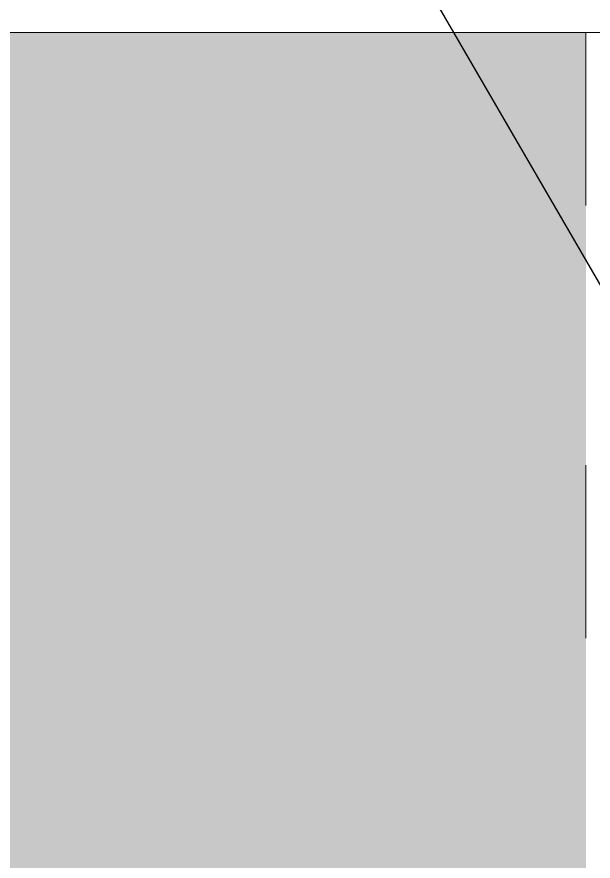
# Model space of a CAD drawing. Header units: millimetres. Extents: x 1680 to 166026, y 35966 to 91121.
# Drawn here: x 102121 to 103136, y 46859 to 48347 of the extents above; entities that cross this region are included whole.
import ezdxf

# ---------------------------------------------------------------- set-up
doc = ezdxf.new("R2010")
doc.units = ezdxf.units.MM
doc.linetypes.add('IMPORT-ACAD_ISO03W100', pattern=[762, 304.8, -457.2])
for name, color, linetype, lineweight in [('A-AREA-PATT', 32, 'Continuous', 18), ('A-DETL-THIN', 151, 'Continuous', 18), ('A-GENM', 13, 'Continuous', 18)]:
    doc.layers.add(name, color=color, linetype=linetype, lineweight=lineweight)

# ---------------------------------------------------------------- blocks, each defined once
blk = doc.blocks.new('Generic Models 13 - Generic Models 1-333860-mebel yerləşmə planı')
at = {"layer": 'A-GENM', "color": 253, "linetype": 'IMPORT-ACAD_ISO03W100'}
blk.add_line((33199.5, -11569.8), (33199.5, -13344.8), dxfattribs=at)
blk = doc.blocks.new('BAr2 - BAr-333895-mebel yerləşmə planı')
at = {"layer": 'A-GENM', "color": 253, "linetype": 'IMPORT-ACAD_ISO03W100'}
blk.add_line((31544.5, -11569.8), (33844.5, -11569.8), dxfattribs=at)

msp = doc.modelspace()

# ---------------------------------------------------------------- hatches: boundary and pattern name
at = {"layer": 'A-AREA-PATT'}
h = msp.add_hatch(color=254, dxfattribs=at)
h.paths.add_polyline_path([(101939.2, 45979.1), (101938.4, 45980.1), (101938.4, 45979.6), (101939.1, 45979.2)], flags=0)
h.paths.add_polyline_path([(101939.5, 45984.4), (101939.1, 45984.9), (101938.4, 45986.3), (101939.1, 45984.9)], flags=0)
h.paths.add_polyline_path([(102677.5, 45984.4), (102678.9, 45986.2), (102678, 45984.9), (102677.5, 45984.4)], flags=0)
h.paths.add_polyline_path([(102684.2, 45987.8), (102684.4, 45989.8), (102683.6, 45989.2), (102684.2, 45988)], flags=0)
h.paths.add_polyline_path([(101932.8, 45987.8), (101933.7, 45989.6), (101932.7, 45989.8), (101932.9, 45989.6)], flags=0)
h.paths.add_polyline_path([(102308.5, 45998.6), (102320.9, 46003.7), (102325.8, 46016.7), (102320.6, 46028.6), (102307.9, 46033.3), (102296.2, 46028.4), (102291, 46016.1), (102296.7, 46003.5), (102306.7, 45999.3)], flags=0)
h.paths.add_polyline_path([(102061, 46002.6), (102070.6, 46006.5), (102074.3, 46016.7), (102070.1, 46025.8), (102061, 46029.6), (102051.5, 46025.6), (102047.8, 46015.4), (102052, 46006.3), (102059.7, 46003.1)], flags=0)
h.paths.add_polyline_path([(102617.2, 46009.1), (102620, 46009.1), (102624, 46016.1), (102620, 46023), (102612, 46023), (102608, 46016.1), (102612, 46009.1), (102616, 46009.1)], flags=0)
h.paths.add_polyline_path([(102001, 46009.1), (102005, 46009.1), (102009, 46016.1), (102004.4, 46023), (101997, 46023), (101993, 46016.1), (101997.7, 46009.1), (101999.9, 46009.1)], flags=0)
h.paths.add_polyline_path([(102513.3, 46054.1), (102514, 46054.7), (102513.3, 46054.5)], flags=0)
h.paths.add_polyline_path([(102473, 46051.8), (102468.8, 46052.8), (102513.3, 46052.8), (102515.6, 46052.7), (102516.3, 46053), (102516, 46053.8), (102514.6, 46053.4), (102513.3, 46053.4), (102468.8, 46053.9), (102468.4, 46053.9), (102467.5, 46053.4), (102465.8, 46053.4), (102465.8, 46053), (102467.5, 46052.8), (102473, 46051.8)], flags=0)
h.paths.add_polyline_path([(102468.8, 46054.1), (102468.8, 46054.7), (102466.5, 46054.4)], flags=0)
h.paths.add_polyline_path([(102626.3, 46078.5), (102628.9, 46079.1), (102631.3, 46080.4), (102633.1, 46082.6), (102634, 46085.1), (102633.4, 46083.8), (102632.3, 46081.4), (102630.2, 46079.6), (102626.3, 46078.6)], flags=0)
h.paths.add_polyline_path([(102261.3, 46078.5), (102264.8, 46079.5), (102266.3, 46080.4), (102268.1, 46082.6), (102269, 46085.1), (102268.4, 46083.8), (102267.3, 46081.4), (102264.8, 46079.5), (102261.3, 46078.6)], flags=0)
h.paths.add_polyline_path([(102355.8, 46078.6), (102353.1, 46079.1), (102350.1, 46081.1), (102349.3, 46082.5), (102350.8, 46080.5), (102353.1, 46079.1), (102354.5, 46078.7)], flags=0)
h.paths.add_polyline_path([(101990.8, 46078.6), (101988.1, 46079.1), (101985.6, 46080.6), (101984.3, 46082.5), (101985.8, 46080.5), (101988.1, 46079.1), (101989.5, 46078.7)], flags=0)
h.paths.add_polyline_path([(102181, 46109.7), (102181, 46109.7), (102172.8, 46109.7)], flags=0)
h.paths.add_polyline_path([(102546, 46109.7), (102546, 46109.7), (102537.8, 46109.7)], flags=0)
h.paths.add_polyline_path([(102436, 46113.2), (102436, 46114.3), (102435.3, 46114.3)], flags=0)
h.paths.add_polyline_path([(102491, 46130.2), (102502.7, 46130.8), (102520.7, 46139.5), (102533.9, 46156.2), (102538.5, 46176.6), (102533.5, 46197.5), (102520.6, 46213.7), (102500.9, 46222.8), (102480.5, 46222.8), (102461.4, 46213.6), (102448.2, 46196.9), (102443.5, 46176.6), (102448.6, 46155.6), (102461.5, 46139.4), (102480.5, 46130.3), (102490.9, 46130.2)], flags=0)
h.paths.add_polyline_path([(102126, 46130.2), (102137.7, 46130.8), (102155.7, 46139.5), (102168.9, 46156.2), (102173.5, 46176.6), (102168.5, 46197.5), (102155.6, 46213.7), (102135.9, 46222.8), (102115.5, 46222.8), (102096.4, 46213.6), (102083.2, 46196.9), (102078.5, 46176.6), (102083.6, 46155.6), (102096.5, 46139.4), (102115.5, 46130.3), (102125.9, 46130.2)], flags=0)
h.paths.add_polyline_path([(102424.2, 46205.2), (102424.2, 46231.6), (102424.2, 46231.4)], flags=0)
h.paths.add_polyline_path([(102059.2, 46206), (102059.2, 46231.6), (102059.2, 46231.4)], flags=0)
h.paths.add_polyline_path([(102558, 46223), (102557.9, 46231.5), (102558, 46231.4)], flags=0)
h.paths.add_polyline_path([(102193, 46223), (102192.9, 46231.5), (102193, 46231.4)], flags=0)
h.paths.add_polyline_path([(102550.6, 46242.5), (102546, 46243.4), (102546, 46243.4), (102549, 46242.8)], flags=0)
h.paths.add_polyline_path([(102185.6, 46242.5), (102181, 46243.4), (102181, 46243.4), (102184, 46242.8)], flags=0)
h.paths.add_polyline_path([(102634.2, 46397.2), (102633.7, 46399.9), (102632.3, 46402.2), (102630.2, 46404), (102627.7, 46404.9), (102629, 46404.6), (102631.5, 46403.1), (102633.1, 46401.1), (102634.2, 46397.2)], flags=0)
h.paths.add_polyline_path([(102269.2, 46397.2), (102268.7, 46399.9), (102267.3, 46402.2), (102265.2, 46404), (102262.7, 46404.9), (102264, 46404.6), (102266.5, 46403.1), (102268.1, 46401.1), (102269.2, 46397.2)], flags=0)
h.paths.add_polyline_path([(101982.9, 46397.2), (101984.8, 46402.2), (101986.9, 46404), (101985.7, 46403.2), (101984, 46401.1), (101983, 46398.6), (101982.9, 46397.2)], flags=0)
h.paths.add_polyline_path([(102348.4, 46399), (102349.8, 46402.2), (102351.9, 46404), (102350.7, 46403.2), (102349, 46401.1), (102348.4, 46399.9)], flags=0)
h.paths.add_polyline_path([(102684.9, 46447.8), (102684.2, 46448.7), (102684.4, 46448.3)], flags=0)
h.paths.add_polyline_path([(101932.2, 46447.8), (101932.9, 46448.5), (101932.7, 46448.3)], flags=0)
h.paths.add_polyline_path([(102679.5, 46449.7), (102678.9, 46452), (102679, 46450.8), (102679.3, 46450.1)], flags=0)
h.paths.add_polyline_path([(101933.9, 46453.7), (101934.6, 46453.9), (101934.2, 46454.2), (101933.9, 46453.7)], flags=0)
h.paths.add_polyline_path([(101937.3, 46457.9), (101938.7, 46458), (101938.7, 46458.6), (101937.3, 46457.9)], flags=0)
h.paths.add_polyline_path([(99853.5, 46544.1), (103123.5, 46544.1), (103123.5, 48319.1), (99853.5, 48319.1), (99853.5, 47159.1)], flags=0)

# ---------------------------------------------------------------- linework, layer by layer
at = {"ltscale": 20}
msp.add_line((86434.5, 76695), (110053.6, 35966.4), dxfattribs=at)
at = {"layer": 'A-DETL-THIN'}
msp.add_line((96908.5, 48319.1), (103768.5, 48319.1), dxfattribs=at)

# ---------------------------------------------------------------- block references
at = {"layer": 'A-GENM', "color": 253, "linetype": 'IMPORT-ACAD_ISO03W100'}
for name in ['BAr2 - BAr-333895-mebel yerləşmə planı', 'Generic Models 13 - Generic Models 1-333860-mebel yerləşmə planı']:
    msp.add_blockref(name, (69924, 59888.9), dxfattribs=at)

doc.saveas('drawing.dxf')
